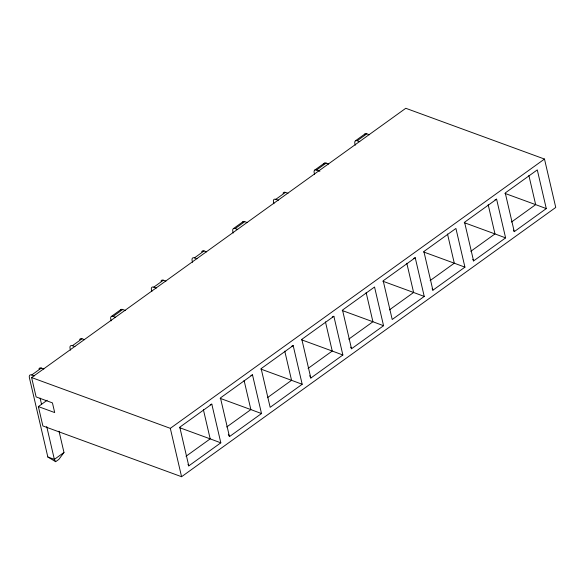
<?xml version="1.0" encoding="UTF-8"?>
<svg xmlns="http://www.w3.org/2000/svg" width="585" height="585" viewBox="0 0 585 585"><rect width="100%" height="100%" fill="white"/><g stroke="black" fill="none" stroke-linecap="round" stroke-linejoin="round"><path stroke-width="0.88" d="M59.019 431.167L63.977 452.476L58.858 459.393L55.655 461.697L47.838 457.002L29.374 377.654A4.658 2.479 54.3 0 1 31.736 374.978L41.345 368.06L43.875 368.989M111.304 316.492L120.912 309.575M233.356 228.655L242.965 221.737M314.73 170.096L324.339 163.178M355.409 140.817L365.025 133.899M70.471 350.137L70.054 348.375A4.658 2.479 54.3 0 1 72.423 345.698L82.032 338.781L84.562 339.709M111.15 320.858L110.74 319.096A4.658 2.479 54.3 0 1 113.102 316.419L122.718 309.502L125.241 310.43M151.837 291.579L151.427 289.816A4.658 2.479 54.3 0 1 153.789 287.14L163.398 280.222L165.928 281.151M192.523 262.299L192.114 260.537A4.658 2.479 54.3 0 1 194.476 257.861L204.085 250.943L206.615 251.872M233.203 233.02L232.793 231.258A4.658 2.479 54.3 0 1 235.155 228.581L244.771 221.664L247.301 222.592M273.89 203.741L273.48 201.979A4.658 2.479 54.3 0 1 275.842 199.302L285.451 192.385L287.981 193.313M314.576 174.462L314.167 172.699A4.658 2.479 54.3 0 1 316.529 170.023L326.137 163.105L328.668 164.034M355.263 145.182L354.846 143.42A4.658 2.479 54.3 0 1 357.216 140.744L366.824 133.826L369.354 134.755M38.369 406.59L54.69 412.564L52.438 402.889L36.116 396.915L31.612 377.559L405.785 108.284L544.489 159.054L555.75 207.441L181.577 476.716L42.873 425.946L38.369 406.59L47.166 400.264M63.977 452.476L54.361 459.393L47.838 457.002M31.612 377.559L170.323 428.337L544.489 159.054M211.807 404.125L179.778 427.182L188.78 465.887L220.816 442.83L211.807 404.125L210.205 404.813M252.493 374.846L220.457 397.902L229.466 436.607L261.502 413.551L252.493 374.846L250.892 375.533M293.18 345.567L261.144 368.616L270.153 407.328L302.189 384.272L293.18 345.567L291.571 346.254M333.867 316.288L301.831 339.337L310.84 378.049L342.868 354.993L333.867 316.288L332.258 316.975M415.233 257.729L383.197 280.778L392.206 319.49L424.242 296.434L415.233 257.729L413.624 258.416M496.599 199.171L464.57 222.22L473.572 260.932L505.608 237.876L496.599 199.171L494.998 199.858M186.023 456.263L210.183 438.874L220.816 442.83M226.709 426.984L250.87 409.595L261.502 413.551M267.389 397.705L291.557 380.316L302.189 384.272M308.076 368.426L332.243 351.037L342.868 354.993M348.762 339.146L372.923 321.757L383.555 325.713L374.546 287.008L342.51 310.057L351.519 348.77L383.555 325.713M389.449 309.867L413.61 292.478L424.242 296.434M430.129 280.588L454.296 263.199L464.929 267.155L455.92 228.45L423.884 251.499L432.893 290.211L464.929 267.155M470.815 251.309L494.976 233.92L505.608 237.876M511.502 222.029L535.663 204.64L546.295 208.596L537.286 169.891L505.25 192.94L514.259 231.653L546.295 208.596M504.921 193.386L535.663 204.64L528.869 175.441M357.216 140.744L359.738 141.665M464.234 222.666L494.976 233.92L488.183 204.721M316.529 170.023L319.9 171.259M423.547 251.945L454.296 263.199L447.503 234M275.842 199.302L278.372 200.224M382.861 281.224L413.61 292.478L406.816 263.279M235.155 228.581L237.685 229.503M342.181 310.503L372.923 321.757L366.13 292.566M194.476 257.861L197.006 258.782M301.494 339.783L332.243 351.037L325.443 321.845M153.789 287.14L156.319 288.069M260.808 369.062L291.557 380.316L284.763 351.124M113.102 316.419L115.633 317.348M220.128 398.341L250.87 409.595L244.077 380.404M72.423 345.698L74.946 346.627M179.441 427.62L210.183 438.874L203.39 409.683M31.736 374.978L34.266 375.906M55.655 461.697L54.361 459.393L46.72 426.538M513.491 230.095L514.259 231.653M472.804 259.374L473.572 260.932M432.125 288.654L432.893 290.211M350.751 347.212L351.519 348.77M309.684 375.709L310.84 378.049M228.318 434.267L229.466 436.607M188.012 464.329L188.78 465.887M170.323 428.337L181.577 476.716M40.109 398.122L41.55 404.337M364.448 134.726A4.658 2.479 54.3 0 1 366.824 133.826M201.708 251.842A4.658 2.479 54.3 0 1 204.085 250.943M242.395 222.563A4.658 2.479 54.3 0 1 244.771 221.664M283.074 193.284A4.658 2.479 54.3 0 1 285.451 192.385M323.761 164.005A4.658 2.479 54.3 0 1 326.137 163.105M120.342 310.401A4.658 2.479 54.3 0 1 122.718 309.502M161.021 281.122A4.658 2.479 54.3 0 1 163.398 280.222M38.968 368.959A4.658 2.479 54.3 0 1 41.345 368.06M79.655 339.68A4.658 2.479 54.3 0 1 82.032 338.781"/></g></svg>
